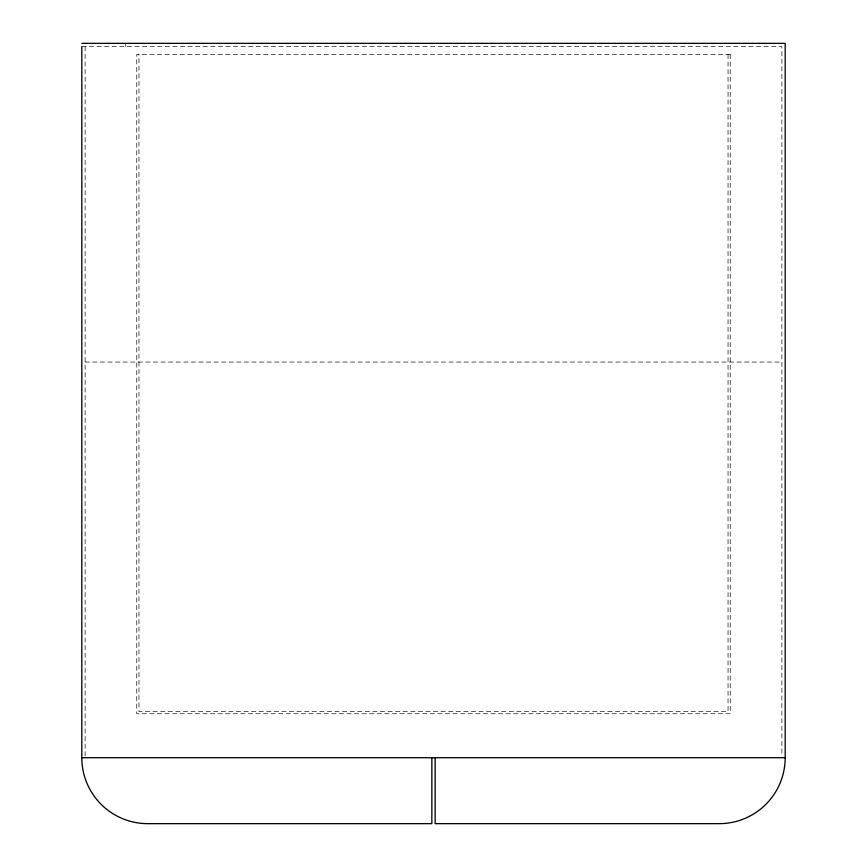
<?xml version="1.0" encoding="UTF-8"?>
<svg xmlns="http://www.w3.org/2000/svg" width="867" height="867" viewBox="0 0 867 867"><rect width="100%" height="100%" fill="white"/><g stroke="black" fill="none" stroke-linecap="round" stroke-linejoin="round"><path stroke-width="0.65" stroke-dasharray="4.33 3.25" d="M81.812 46.645L781.882 46.645L781.882 756.36M85.107 362.059L781.882 362.059M728.042 54.339L728.042 711.547L138.969 711.547L138.969 54.339M125.769 43.35L125.769 46.645M85.118 46.645L85.118 756.36M730.231 54.339L136.769 54.339L136.769 713.747L730.231 713.747L730.231 54.339"/><path stroke-width="1.3" d="M435.147 757.704L435.147 823.65L719.242 823.65A65.946 65.946 0 0 0 785.188 757.704L785.188 43.35L81.812 43.35M81.823 46.645L81.812 757.704L785.188 757.704M431.853 757.704L431.853 823.65L147.758 823.65A65.946 65.946 0 0 1 81.812 757.704"/></g></svg>
